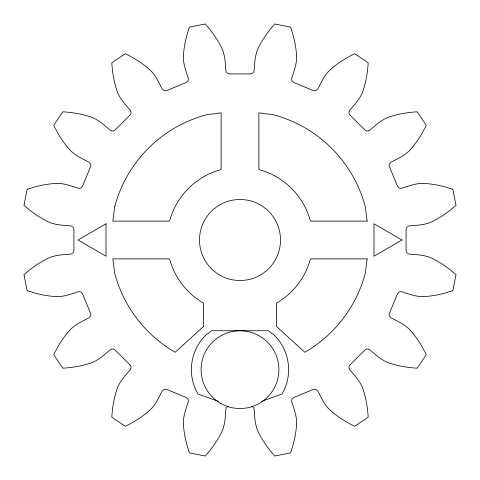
<?xml version="1.0" encoding="UTF-8"?>
<svg xmlns="http://www.w3.org/2000/svg" width="480" height="480" viewBox="0 0 480 480"><rect width="100%" height="100%" fill="white"/><g stroke="black" fill="none" stroke-linecap="round" stroke-linejoin="round"><path stroke-width="0.72" d="M261.642 401.322L282.102 393.948A48.618 48.618 0 0 0 274.374 335.268L268.494 330.75L211.506 330.75L205.626 335.268A48.618 48.618 0 0 0 197.898 393.948L218.358 401.322M228.024 406.434A3.816 3.816 0 0 0 225.846 409.566C225.228 417.804 225.006 426.276 220.866 433.68C216.702 441.78 211.356 449.226 205.284 456L189.414 452.844C186.396 444.264 184.308 435.336 183.558 426.258C182.568 417.834 185.604 409.926 188.184 402.078A3.816 3.816 0 0 0 185.712 397.278L167.178 389.598A3.816 3.816 0 0 0 162.036 391.242C158.31 398.616 154.866 406.362 148.206 411.618C141.258 417.504 133.47 422.34 125.268 426.27L111.816 417.282C112.308 408.198 113.796 399.156 116.574 390.486C118.884 382.32 124.716 376.17 130.104 369.912A3.816 3.816 0 0 0 129.654 364.53L115.47 350.346A3.816 3.816 0 0 0 110.088 349.896C103.83 355.284 97.68 361.116 89.514 363.426C80.844 366.204 71.802 367.692 62.718 368.184L53.73 354.732C57.66 346.53 62.496 338.742 68.382 331.794C73.638 325.134 81.384 321.69 88.758 317.964A3.816 3.816 0 0 0 90.402 312.822L82.722 294.288A3.816 3.816 0 0 0 77.922 291.816C70.074 294.396 62.166 297.432 53.742 296.442C44.664 295.692 35.736 293.604 27.156 290.586L24 274.716C30.774 268.644 38.22 263.298 46.32 259.134C53.724 254.994 62.196 254.772 70.434 254.154A3.816 3.816 0 0 0 73.92 250.032L73.92 229.968A3.816 3.816 0 0 0 70.434 225.846C62.196 225.228 53.724 225.006 46.32 220.866C38.22 216.702 30.774 211.356 24 205.284L27.156 189.414C35.736 186.396 44.664 184.308 53.742 183.558C62.166 182.568 70.074 185.604 77.922 188.184A3.816 3.816 0 0 0 82.722 185.712L90.402 167.178A3.816 3.816 0 0 0 88.758 162.036C81.384 158.31 73.638 154.866 68.382 148.206C62.496 141.258 57.66 133.47 53.73 125.268L62.718 111.816C71.802 112.308 80.844 113.796 89.514 116.574C97.68 118.884 103.83 124.716 110.088 130.104A3.816 3.816 0 0 0 115.47 129.654L129.654 115.47A3.816 3.816 0 0 0 130.104 110.088C124.716 103.83 118.884 97.68 116.574 89.514C113.796 80.844 112.308 71.802 111.816 62.718L125.268 53.73C133.47 57.66 141.258 62.496 148.206 68.382C154.866 73.638 158.31 81.384 162.036 88.758A3.816 3.816 0 0 0 167.178 90.402L185.712 82.722A3.816 3.816 0 0 0 188.184 77.922C185.604 70.074 182.568 62.166 183.558 53.742C184.308 44.664 186.396 35.736 189.414 27.156L205.284 24C211.356 30.774 216.702 38.22 220.866 46.32C225.006 53.724 225.228 62.196 225.846 70.434A3.816 3.816 0 0 0 229.968 73.92L250.032 73.92A3.816 3.816 0 0 0 254.154 70.434C254.772 62.196 254.994 53.724 259.134 46.32C263.298 38.22 268.644 30.774 274.716 24L290.586 27.156C293.604 35.736 295.692 44.664 296.442 53.742C297.432 62.166 294.396 70.074 291.816 77.922A3.816 3.816 0 0 0 294.288 82.722L312.822 90.402A3.816 3.816 0 0 0 317.964 88.758C321.69 81.384 325.134 73.638 331.794 68.382C338.742 62.496 346.53 57.66 354.732 53.73L368.184 62.718C367.692 71.802 366.204 80.844 363.426 89.514C361.116 97.68 355.284 103.83 349.896 110.088A3.816 3.816 0 0 0 350.346 115.47L364.53 129.654A3.816 3.816 0 0 0 369.912 130.104C376.17 124.716 382.32 118.884 390.486 116.574C399.156 113.796 408.198 112.308 417.282 111.816L426.27 125.268C422.34 133.47 417.504 141.258 411.618 148.206C406.362 154.866 398.616 158.31 391.242 162.036A3.816 3.816 0 0 0 389.598 167.178L397.278 185.712A3.816 3.816 0 0 0 402.078 188.184C409.926 185.604 417.834 182.568 426.258 183.558C435.336 184.308 444.264 186.396 452.844 189.414L456 205.284C449.226 211.356 441.78 216.702 433.68 220.866C426.276 225.006 417.804 225.228 409.566 225.846A3.816 3.816 0 0 0 406.08 229.968L406.08 250.032A3.816 3.816 0 0 0 409.566 254.154C417.804 254.772 426.276 254.994 433.68 259.134C441.78 263.298 449.226 268.644 456 274.716L452.844 290.586C444.264 293.604 435.336 295.692 426.258 296.442C417.834 297.432 409.926 294.396 402.078 291.816A3.816 3.816 0 0 0 397.278 294.288L389.598 312.822A3.816 3.816 0 0 0 391.242 317.964C398.616 321.69 406.362 325.134 411.618 331.794C417.504 338.742 422.34 346.53 426.27 354.732L417.282 368.184C408.198 367.692 399.156 366.204 390.486 363.426C382.32 361.116 376.17 355.284 369.912 349.896A3.816 3.816 0 0 0 364.53 350.346L350.346 364.53A3.816 3.816 0 0 0 349.896 369.912C355.284 376.17 361.116 382.32 363.426 390.486C366.204 399.156 367.692 408.198 368.184 417.282L354.732 426.27C346.53 422.34 338.742 417.504 331.794 411.618C325.134 406.362 321.69 398.616 317.964 391.242A3.816 3.816 0 0 0 312.822 389.598L294.288 397.278A3.816 3.816 0 0 0 291.816 402.078C294.396 409.926 297.432 417.834 296.442 426.258C295.692 435.336 293.604 444.264 290.586 452.844L274.716 456C268.644 449.226 263.298 441.78 259.134 433.68C254.994 426.276 254.772 417.804 254.154 409.566A3.816 3.816 0 0 0 251.976 406.434M114.774 206.448L112.842 221.124L169.56 221.124A72.924 72.924 0 0 1 221.124 169.56L221.124 112.842L206.448 114.774A129.642 129.642 0 0 0 114.774 206.448M367.158 258.876L365.226 273.552A129.642 129.642 0 0 1 304.824 352.272L276.462 326.454L276.462 303.156A72.924 72.924 0 0 0 310.44 258.876L367.158 258.876M203.538 326.454L175.176 352.272A129.642 129.642 0 0 1 114.774 273.552L112.842 258.876L169.56 258.876A72.924 72.924 0 0 0 203.538 303.156L203.538 326.454M106.014 223.794L77.946 240L106.014 256.206L106.014 223.794M402.054 240L373.986 256.206L373.986 223.794L402.054 240M367.158 221.124L310.44 221.124A72.924 72.924 0 0 0 258.876 169.56L258.876 112.842L273.552 114.774A129.642 129.642 0 0 1 365.226 206.448L367.158 221.124M211.35 268.65A40.512 40.512 0 0 0 279.132 250.488A40.512 40.512 0 0 0 229.512 200.868A40.512 40.512 0 0 0 211.35 268.65M220.554 403.326A38.892 38.892 0 0 0 278.892 369.642A38.892 38.892 0 0 0 220.554 335.958A38.892 38.892 0 0 0 220.554 403.326"/></g></svg>
